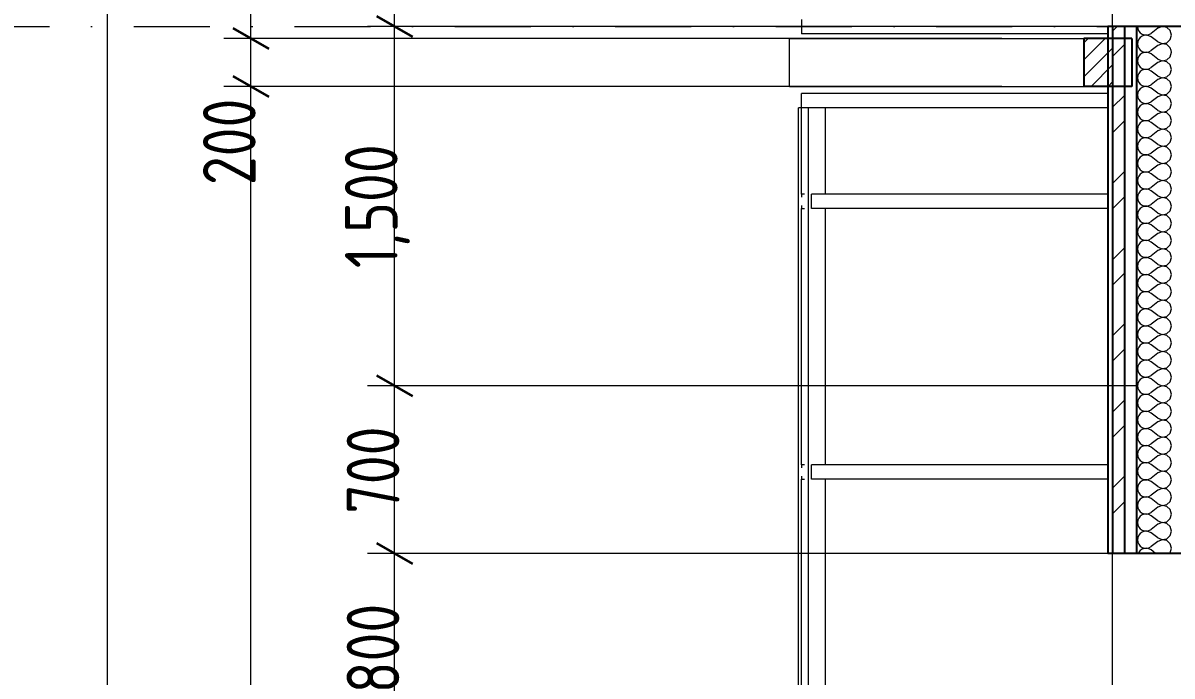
# Model space of a CAD drawing. Header units: millimetres. Extents: x 18162 to 7085488, y 72188 to 247925.
# Drawn here: x 3660427 to 3665227, y 131406 to 134133 of the extents above; entities that cross this region are included whole.
import ezdxf

# ---------------------------------------------------------------- set-up
doc = ezdxf.new("R2010")
doc.units = ezdxf.units.MM
doc.header["$MEASUREMENT"] = 0
doc.linetypes.add('Dot & Dashed', pattern=[670.277762, 317.5, -176.388889, 0, -176.388874])
for name, color, linetype in [('Archicad Windows', 7, 'Continuous'), ('Finish - Wall', 7, 'Continuous'), ('Structural - Bearing', 7, 'Continuous')]:
    doc.layers.add(name, color=color, linetype=linetype)
doc.styles.add('GENERATED_STYLE_3', font='', dxfattribs={"width": 0.8})
doc.styles.get('GENERATED_STYLE_3').set_extended_font_data('ISOCPEUR MON')
doc.dimstyles.new('GENERATED_STYLE__7', dxfattribs={"dimtxt": 220.000005, "dimasz": 114, "dimexe": 0.18, "dimexo": 342.629951, "dimgap": 0, "dimtad": 1, "dimdec": 0, "dimzin": 0, "dimdsep": 46, "dimtxsty": 'GENERATED_STYLE_3', "dimblk": 'ARROWHEAD_2', "dimblk1": 'ARROWHEAD_2', "dimblk2": 'ARROWHEAD_2', "dimcen": 0.09, "dimclrd": 13, "dimclre": 13, "dimclrt": 13, "dimadec": 0, "dimazin": 0, "dimtfac": 1, "dimtdec": 4, "dimtmove": 0, "dimatfit": 3, "dimfxl": 1, "dimtolj": 1, "dimtzin": 0, "dimarcsym": 0})
pattern_1 = [(45, (3761974.73, 95118), (-159.09903, 159.09903), []), (45, (3761921.7, 95171.04), (-159.09903, 159.09903), [])]
pattern_2 = [(0, (3761974.73, 95118.01), (0, 75), [0, -75])]

# ---------------------------------------------------------------- blocks, each defined once
blk = doc.blocks.new('*X915', base_point=(3761974.7, 95118))
at = {"layer": 'Structural - Bearing', "color": 7, "linetype": 'Continuous', "lineweight": 9}
for p, q in [((3665084, 133984.9), (3665082.6, 133975.1)), ((3665082.6, 133975.1), (3665084, 133965.4)), ((3665088, 133993.9), (3665084, 133984.9)), ((3665094.2, 134001.5), (3665088, 133993.9)), ((3665102.4, 134007.1), (3665094.2, 134001.5)), ((3665097.5, 134018), (3665102.4, 134014.6)), ((3665102.4, 134014.6), (3665111.7, 134011.5)), ((3665111.7, 134010.2), (3665102.4, 134007.1)), ((3665111.7, 134011.5), (3665121.5, 134011)), ((3665121.5, 134010.7), (3665111.7, 134010.2)), ((3665121.5, 134011), (3665131.1, 134013.2)), ((3665131.1, 134008.5), (3665121.5, 134010.7)), ((3665131.1, 134013.2), (3665139.8, 134018)), ((3665139.8, 134003.7), (3665131.1, 134008.5)), ((3665168.3, 133982.3), (3665139.8, 134003.7)), ((3665168.3, 133982.3), (3665186.6, 133975.3)), ((3665186.6, 133975), (3665168.3, 133968)), ((3665186.6, 133975.3), (3665205.7, 133978.9)), ((3665205.7, 133971.4), (3665186.6, 133975)), ((3665205.7, 133978.9), (3665220.1, 133992.1)), ((3665220.1, 133992.1), (3665225.5, 134010.9)), ((3665225.5, 134010.9), (3665223.5, 134018)), ((3665084, 133965.4), (3665088, 133956.4)), ((3665088, 133956.4), (3665094.2, 133948.8)), ((3665094.2, 133930.1), (3665088, 133922.5)), ((3665094.2, 133948.8), (3665102.4, 133943.2)), ((3665102.4, 133935.7), (3665094.2, 133930.1)), ((3665102.4, 133943.2), (3665111.7, 133940.1)), ((3665111.7, 133938.8), (3665102.4, 133935.7)), ((3665111.7, 133940.1), (3665121.5, 133939.6)), ((3665121.5, 133939.3), (3665111.7, 133938.8)), ((3665121.5, 133939.6), (3665131.1, 133941.8)), ((3665131.1, 133937.1), (3665121.5, 133939.3)), ((3665131.1, 133941.8), (3665139.8, 133946.6)), ((3665139.8, 133932.3), (3665131.1, 133937.1)), ((3665168.3, 133968), (3665139.8, 133946.6)), ((3665168.3, 133910.9), (3665139.8, 133932.3)), ((3665220.1, 133958.2), (3665205.7, 133971.4)), ((3665225.5, 133939.4), (3665220.1, 133958.2)), ((3665220.1, 133920.7), (3665225.5, 133939.4)), ((3665084, 133913.5), (3665082.6, 133903.7)), ((3665082.6, 133903.7), (3665084, 133894)), ((3665088, 133922.5), (3665084, 133913.5)), ((3665084, 133894), (3665088, 133884.9)), ((3665088, 133884.9), (3665094.2, 133877.4)), ((3665168.3, 133896.6), (3665139.8, 133875.1)), ((3665168.3, 133910.9), (3665186.6, 133903.9)), ((3665186.6, 133903.6), (3665168.3, 133896.6)), ((3665186.6, 133903.9), (3665205.7, 133907.5)), ((3665205.7, 133900), (3665186.6, 133903.6)), ((3665205.7, 133907.5), (3665220.1, 133920.7)), ((3665220.1, 133886.8), (3665205.7, 133900)), ((3665225.5, 133868), (3665220.1, 133886.8)), ((3665084, 133842.1), (3665082.6, 133832.3)), ((3665082.6, 133832.3), (3665084, 133822.5)), ((3665088, 133851.1), (3665084, 133842.1)), ((3665094.2, 133858.7), (3665088, 133851.1)), ((3665094.2, 133877.4), (3665102.4, 133871.8)), ((3665102.4, 133864.2), (3665094.2, 133858.7)), ((3665102.4, 133871.8), (3665111.7, 133868.6)), ((3665111.7, 133867.4), (3665102.4, 133864.2)), ((3665111.7, 133868.6), (3665121.5, 133868.2)), ((3665121.5, 133867.9), (3665111.7, 133867.4)), ((3665121.5, 133868.2), (3665131.1, 133870.4)), ((3665131.1, 133865.6), (3665121.5, 133867.9)), ((3665131.1, 133870.4), (3665139.8, 133875.1)), ((3665139.8, 133860.9), (3665131.1, 133865.6)), ((3665168.3, 133839.4), (3665139.8, 133860.9)), ((3665168.3, 133839.4), (3665186.6, 133832.4)), ((3665186.6, 133832.1), (3665168.3, 133825.1)), ((3665186.6, 133832.4), (3665205.7, 133836.1)), ((3665205.7, 133828.5), (3665186.6, 133832.1)), ((3665205.7, 133836.1), (3665220.1, 133849.2)), ((3665220.1, 133849.2), (3665225.5, 133868)), ((3665084, 133822.5), (3665088, 133813.5)), ((3665088, 133813.5), (3665094.2, 133805.9)), ((3665094.2, 133787.2), (3665088, 133779.6)), ((3665094.2, 133805.9), (3665102.4, 133800.3)), ((3665102.4, 133792.8), (3665094.2, 133787.2)), ((3665102.4, 133800.3), (3665111.7, 133797.2)), ((3665111.7, 133796), (3665102.4, 133792.8)), ((3665111.7, 133797.2), (3665121.5, 133796.7)), ((3665121.5, 133796.4), (3665111.7, 133796)), ((3665121.5, 133796.7), (3665131.1, 133799)), ((3665131.1, 133794.2), (3665121.5, 133796.4)), ((3665131.1, 133799), (3665139.8, 133803.7)), ((3665139.8, 133789.4), (3665131.1, 133794.2)), ((3665168.3, 133825.1), (3665139.8, 133803.7)), ((3665168.3, 133768), (3665139.8, 133789.4)), ((3665220.1, 133815.4), (3665205.7, 133828.5)), ((3665225.5, 133796.6), (3665220.1, 133815.4)), ((3665220.1, 133777.8), (3665225.5, 133796.6)), ((3665084, 133770.6), (3665082.6, 133760.9)), ((3665082.6, 133760.9), (3665084, 133751.1)), ((3665088, 133779.6), (3665084, 133770.6)), ((3665084, 133751.1), (3665088, 133742.1)), ((3665088, 133742.1), (3665094.2, 133734.5)), ((3665094.2, 133734.5), (3665102.4, 133728.9)), ((3665168.3, 133753.7), (3665139.8, 133732.3)), ((3665168.3, 133768), (3665186.6, 133761)), ((3665186.6, 133760.7), (3665168.3, 133753.7)), ((3665186.6, 133761), (3665205.7, 133764.6)), ((3665205.7, 133757.1), (3665186.6, 133760.7)), ((3665205.7, 133764.6), (3665220.1, 133777.8)), ((3665220.1, 133743.9), (3665205.7, 133757.1)), ((3665225.5, 133725.1), (3665220.1, 133743.9)), ((3665084, 133699.2), (3665082.6, 133689.4)), ((3665082.6, 133689.4), (3665084, 133679.7)), ((3665088, 133708.2), (3665084, 133699.2)), ((3665094.2, 133715.8), (3665088, 133708.2)), ((3665102.4, 133721.4), (3665094.2, 133715.8)), ((3665102.4, 133728.9), (3665111.7, 133725.8)), ((3665111.7, 133724.5), (3665102.4, 133721.4)), ((3665111.7, 133725.8), (3665121.5, 133725.3)), ((3665121.5, 133725), (3665111.7, 133724.5)), ((3665121.5, 133725.3), (3665131.1, 133727.5)), ((3665131.1, 133722.8), (3665121.5, 133725)), ((3665131.1, 133727.5), (3665139.8, 133732.3)), ((3665139.8, 133718), (3665131.1, 133722.8)), ((3665168.3, 133696.6), (3665139.8, 133718)), ((3665168.3, 133696.6), (3665186.6, 133689.6)), ((3665186.6, 133689.3), (3665168.3, 133682.3)), ((3665186.6, 133689.6), (3665205.7, 133693.2)), ((3665205.7, 133685.7), (3665186.6, 133689.3)), ((3665205.7, 133693.2), (3665220.1, 133706.4)), ((3665220.1, 133706.4), (3665225.5, 133725.1)), ((3665084, 133679.7), (3665088, 133670.7)), ((3665088, 133670.7), (3665094.2, 133663.1)), ((3665094.2, 133644.4), (3665088, 133636.8)), ((3665094.2, 133663.1), (3665102.4, 133657.5)), ((3665102.4, 133650), (3665094.2, 133644.4)), ((3665102.4, 133657.5), (3665111.7, 133654.3)), ((3665111.7, 133653.1), (3665102.4, 133650)), ((3665111.7, 133654.3), (3665121.5, 133653.9)), ((3665121.5, 133653.6), (3665111.7, 133653.1)), ((3665121.5, 133653.9), (3665131.1, 133656.1)), ((3665131.1, 133651.3), (3665121.5, 133653.6)), ((3665131.1, 133656.1), (3665139.8, 133660.9)), ((3665139.8, 133646.6), (3665131.1, 133651.3)), ((3665168.3, 133682.3), (3665139.8, 133660.9)), ((3665168.3, 133625.1), (3665139.8, 133646.6)), ((3665220.1, 133672.5), (3665205.7, 133685.7)), ((3665225.5, 133653.7), (3665220.1, 133672.5)), ((3665220.1, 133634.9), (3665225.5, 133653.7)), ((3665084, 133627.8), (3665082.6, 133618)), ((3665082.6, 133618), (3665084, 133608.2)), ((3665088, 133636.8), (3665084, 133627.8)), ((3665084, 133608.2), (3665088, 133599.2)), ((3665088, 133599.2), (3665094.2, 133591.6)), ((3665094.2, 133591.6), (3665102.4, 133586.1)), ((3665168.3, 133610.9), (3665139.8, 133589.4)), ((3665168.3, 133625.1), (3665186.6, 133618.2)), ((3665186.6, 133617.9), (3665168.3, 133610.9)), ((3665186.6, 133618.2), (3665205.7, 133621.8)), ((3665205.7, 133614.2), (3665186.6, 133617.9)), ((3665205.7, 133621.8), (3665220.1, 133634.9)), ((3665220.1, 133601.1), (3665205.7, 133614.2)), ((3665225.5, 133582.3), (3665220.1, 133601.1)), ((3665084, 133556.3), (3665082.6, 133546.6)), ((3665082.6, 133546.6), (3665084, 133536.8)), ((3665088, 133565.4), (3665084, 133556.3)), ((3665094.2, 133572.9), (3665088, 133565.4)), ((3665102.4, 133578.5), (3665094.2, 133572.9)), ((3665102.4, 133586.1), (3665111.7, 133582.9)), ((3665111.7, 133581.7), (3665102.4, 133578.5)), ((3665111.7, 133582.9), (3665121.5, 133582.4)), ((3665121.5, 133582.1), (3665111.7, 133581.7)), ((3665121.5, 133582.4), (3665131.1, 133584.7)), ((3665131.1, 133579.9), (3665121.5, 133582.1)), ((3665131.1, 133584.7), (3665139.8, 133589.4)), ((3665139.8, 133575.1), (3665131.1, 133579.9)), ((3665168.3, 133553.7), (3665139.8, 133575.1)), ((3665168.3, 133553.7), (3665186.6, 133546.7)), ((3665186.6, 133546.4), (3665168.3, 133539.4)), ((3665186.6, 133546.7), (3665205.7, 133550.3)), ((3665205.7, 133542.8), (3665186.6, 133546.4)), ((3665205.7, 133550.3), (3665220.1, 133563.5)), ((3665220.1, 133529.6), (3665205.7, 133542.8)), ((3665220.1, 133563.5), (3665225.5, 133582.3)), ((3665084, 133536.8), (3665088, 133527.8)), ((3665088, 133527.8), (3665094.2, 133520.2)), ((3665094.2, 133501.5), (3665088, 133493.9)), ((3665094.2, 133520.2), (3665102.4, 133514.6)), ((3665102.4, 133507.1), (3665094.2, 133501.5)), ((3665102.4, 133514.6), (3665111.7, 133511.5)), ((3665111.7, 133510.2), (3665102.4, 133507.1)), ((3665111.7, 133511.5), (3665121.5, 133511)), ((3665121.5, 133510.7), (3665111.7, 133510.2)), ((3665121.5, 133511), (3665131.1, 133513.2)), ((3665131.1, 133508.5), (3665121.5, 133510.7)), ((3665131.1, 133513.2), (3665139.8, 133518)), ((3665139.8, 133503.7), (3665131.1, 133508.5)), ((3665168.3, 133539.4), (3665139.8, 133518)), ((3665168.3, 133482.3), (3665139.8, 133503.7)), ((3665225.5, 133510.9), (3665220.1, 133529.6)), ((3665220.1, 133492.1), (3665225.5, 133510.9)), ((3665084, 133484.9), (3665082.6, 133475.1)), ((3665082.6, 133475.1), (3665084, 133465.4)), ((3665088, 133493.9), (3665084, 133484.9)), ((3665084, 133465.4), (3665088, 133456.4)), ((3665088, 133456.4), (3665094.2, 133448.8)), ((3665094.2, 133448.8), (3665102.4, 133443.2)), ((3665131.1, 133441.8), (3665139.8, 133446.6)), ((3665168.3, 133468), (3665139.8, 133446.6)), ((3665168.3, 133482.3), (3665186.6, 133475.3)), ((3665186.6, 133475), (3665168.3, 133468)), ((3665186.6, 133475.3), (3665205.7, 133478.9)), ((3665205.7, 133471.4), (3665186.6, 133475)), ((3665205.7, 133478.9), (3665220.1, 133492.1)), ((3665220.1, 133458.2), (3665205.7, 133471.4)), ((3665225.5, 133439.4), (3665220.1, 133458.2)), ((3665084, 133413.5), (3665082.6, 133403.7)), ((3665082.6, 133403.7), (3665084, 133394)), ((3665088, 133422.5), (3665084, 133413.5)), ((3665094.2, 133430.1), (3665088, 133422.5)), ((3665102.4, 133435.7), (3665094.2, 133430.1)), ((3665102.4, 133443.2), (3665111.7, 133440.1)), ((3665111.7, 133438.8), (3665102.4, 133435.7)), ((3665111.7, 133440.1), (3665121.5, 133439.6)), ((3665121.5, 133439.3), (3665111.7, 133438.8)), ((3665121.5, 133439.6), (3665131.1, 133441.8)), ((3665131.1, 133437.1), (3665121.5, 133439.3)), ((3665139.8, 133432.3), (3665131.1, 133437.1)), ((3665168.3, 133410.9), (3665139.8, 133432.3)), ((3665168.3, 133410.9), (3665186.6, 133403.9)), ((3665186.6, 133403.6), (3665168.3, 133396.6)), ((3665186.6, 133403.9), (3665205.7, 133407.5)), ((3665205.7, 133400), (3665186.6, 133403.6)), ((3665205.7, 133407.5), (3665220.1, 133420.7)), ((3665220.1, 133386.8), (3665205.7, 133400)), ((3665220.1, 133420.7), (3665225.5, 133439.4)), ((3665084, 133394), (3665088, 133384.9)), ((3665088, 133351.1), (3665084, 133342.1)), ((3665088, 133384.9), (3665094.2, 133377.4)), ((3665094.2, 133358.7), (3665088, 133351.1)), ((3665094.2, 133377.4), (3665102.4, 133371.8)), ((3665102.4, 133364.2), (3665094.2, 133358.7)), ((3665102.4, 133371.8), (3665111.7, 133368.6)), ((3665111.7, 133367.4), (3665102.4, 133364.2)), ((3665111.7, 133368.6), (3665121.5, 133368.2)), ((3665121.5, 133367.9), (3665111.7, 133367.4)), ((3665121.5, 133368.2), (3665131.1, 133370.4)), ((3665131.1, 133365.6), (3665121.5, 133367.9)), ((3665131.1, 133370.4), (3665139.8, 133375.1)), ((3665139.8, 133360.9), (3665131.1, 133365.6)), ((3665168.3, 133396.6), (3665139.8, 133375.1)), ((3665168.3, 133339.4), (3665139.8, 133360.9)), ((3665225.5, 133368), (3665220.1, 133386.8)), ((3665220.1, 133349.2), (3665225.5, 133368)), ((3665084, 133342.1), (3665082.6, 133332.3)), ((3665082.6, 133332.3), (3665084, 133322.5)), ((3665084, 133322.5), (3665088, 133313.5)), ((3665088, 133313.5), (3665094.2, 133305.9)), ((3665094.2, 133305.9), (3665102.4, 133300.3)), ((3665131.1, 133299), (3665139.8, 133303.7)), ((3665168.3, 133325.1), (3665139.8, 133303.7)), ((3665168.3, 133339.4), (3665186.6, 133332.4)), ((3665186.6, 133332.1), (3665168.3, 133325.1)), ((3665186.6, 133332.4), (3665205.7, 133336.1)), ((3665205.7, 133328.5), (3665186.6, 133332.1)), ((3665205.7, 133336.1), (3665220.1, 133349.2)), ((3665220.1, 133315.4), (3665205.7, 133328.5)), ((3665225.5, 133296.6), (3665220.1, 133315.4)), ((3665084, 133270.6), (3665082.6, 133260.9)), ((3665082.6, 133260.9), (3665084, 133251.1)), ((3665088, 133279.6), (3665084, 133270.6)), ((3665094.2, 133287.2), (3665088, 133279.6)), ((3665102.4, 133292.8), (3665094.2, 133287.2)), ((3665102.4, 133300.3), (3665111.7, 133297.2)), ((3665111.7, 133296), (3665102.4, 133292.8)), ((3665111.7, 133297.2), (3665121.5, 133296.7)), ((3665121.5, 133296.4), (3665111.7, 133296)), ((3665121.5, 133296.7), (3665131.1, 133299)), ((3665131.1, 133294.2), (3665121.5, 133296.4)), ((3665139.8, 133289.4), (3665131.1, 133294.2)), ((3665168.3, 133268), (3665139.8, 133289.4)), ((3665168.3, 133268), (3665186.6, 133261)), ((3665186.6, 133260.7), (3665168.3, 133253.7)), ((3665186.6, 133261), (3665205.7, 133264.6)), ((3665205.7, 133257.1), (3665186.6, 133260.7)), ((3665205.7, 133264.6), (3665220.1, 133277.8)), ((3665220.1, 133243.9), (3665205.7, 133257.1)), ((3665220.1, 133277.8), (3665225.5, 133296.6)), ((3665084, 133251.1), (3665088, 133242.1)), ((3665088, 133208.2), (3665084, 133199.2)), ((3665088, 133242.1), (3665094.2, 133234.5)), ((3665094.2, 133215.8), (3665088, 133208.2)), ((3665094.2, 133234.5), (3665102.4, 133228.9)), ((3665102.4, 133221.4), (3665094.2, 133215.8)), ((3665102.4, 133228.9), (3665111.7, 133225.8)), ((3665111.7, 133224.5), (3665102.4, 133221.4)), ((3665111.7, 133225.8), (3665121.5, 133225.3)), ((3665121.5, 133225), (3665111.7, 133224.5)), ((3665121.5, 133225.3), (3665131.1, 133227.5)), ((3665131.1, 133222.8), (3665121.5, 133225)), ((3665131.1, 133227.5), (3665139.8, 133232.3)), ((3665139.8, 133218), (3665131.1, 133222.8)), ((3665168.3, 133253.7), (3665139.8, 133232.3)), ((3665168.3, 133196.6), (3665139.8, 133218)), ((3665205.7, 133193.2), (3665220.1, 133206.4)), ((3665225.5, 133225.1), (3665220.1, 133243.9)), ((3665220.1, 133206.4), (3665225.5, 133225.1)), ((3665084, 133199.2), (3665082.6, 133189.4)), ((3665082.6, 133189.4), (3665084, 133179.7)), ((3665084, 133179.7), (3665088, 133170.7)), ((3665088, 133170.7), (3665094.2, 133163.1)), ((3665094.2, 133163.1), (3665102.4, 133157.5)), ((3665131.1, 133156.1), (3665139.8, 133160.9)), ((3665168.3, 133182.3), (3665139.8, 133160.9)), ((3665168.3, 133196.6), (3665186.6, 133189.6)), ((3665186.6, 133189.3), (3665168.3, 133182.3)), ((3665186.6, 133189.6), (3665205.7, 133193.2)), ((3665205.7, 133185.7), (3665186.6, 133189.3)), ((3665220.1, 133172.5), (3665205.7, 133185.7)), ((3665225.5, 133153.7), (3665220.1, 133172.5)), ((3665084, 133127.8), (3665082.6, 133118)), ((3665082.6, 133118), (3665084, 133108.2)), ((3665088, 133136.8), (3665084, 133127.8)), ((3665094.2, 133144.4), (3665088, 133136.8)), ((3665102.4, 133150), (3665094.2, 133144.4)), ((3665102.4, 133157.5), (3665111.7, 133154.3)), ((3665111.7, 133153.1), (3665102.4, 133150)), ((3665111.7, 133154.3), (3665121.5, 133153.9)), ((3665121.5, 133153.6), (3665111.7, 133153.1)), ((3665121.5, 133153.9), (3665131.1, 133156.1)), ((3665131.1, 133151.3), (3665121.5, 133153.6)), ((3665139.8, 133146.6), (3665131.1, 133151.3)), ((3665168.3, 133125.1), (3665139.8, 133146.6)), ((3665168.3, 133110.9), (3665139.8, 133089.4)), ((3665168.3, 133125.1), (3665186.6, 133118.2)), ((3665186.6, 133117.9), (3665168.3, 133110.9)), ((3665186.6, 133118.2), (3665205.7, 133121.8)), ((3665205.7, 133114.2), (3665186.6, 133117.9)), ((3665205.7, 133121.8), (3665220.1, 133134.9)), ((3665220.1, 133101.1), (3665205.7, 133114.2)), ((3665220.1, 133134.9), (3665225.5, 133153.7)), ((3665084, 133108.2), (3665088, 133099.2)), ((3665088, 133065.4), (3665084, 133056.3)), ((3665088, 133099.2), (3665094.2, 133091.6)), ((3665094.2, 133072.9), (3665088, 133065.4)), ((3665094.2, 133091.6), (3665102.4, 133086.1)), ((3665102.4, 133078.5), (3665094.2, 133072.9)), ((3665102.4, 133086.1), (3665111.7, 133082.9)), ((3665111.7, 133081.7), (3665102.4, 133078.5)), ((3665111.7, 133082.9), (3665121.5, 133082.4)), ((3665121.5, 133082.1), (3665111.7, 133081.7)), ((3665121.5, 133082.4), (3665131.1, 133084.7)), ((3665131.1, 133079.9), (3665121.5, 133082.1)), ((3665131.1, 133084.7), (3665139.8, 133089.4)), ((3665139.8, 133075.1), (3665131.1, 133079.9)), ((3665168.3, 133053.7), (3665139.8, 133075.1)), ((3665205.7, 133050.3), (3665220.1, 133063.5)), ((3665225.5, 133082.3), (3665220.1, 133101.1)), ((3665220.1, 133063.5), (3665225.5, 133082.3)), ((3665084, 133056.3), (3665082.6, 133046.6)), ((3665082.6, 133046.6), (3665084, 133036.8)), ((3665084, 133036.8), (3665088, 133027.8)), ((3665088, 133027.8), (3665094.2, 133020.2)), ((3665094.2, 133020.2), (3665102.4, 133014.6)), ((3665102.4, 133014.6), (3665111.7, 133011.5)), ((3665131.1, 133013.2), (3665139.8, 133018)), ((3665168.3, 133039.4), (3665139.8, 133018)), ((3665168.3, 133053.7), (3665186.6, 133046.7)), ((3665186.6, 133046.4), (3665168.3, 133039.4)), ((3665186.6, 133046.7), (3665205.7, 133050.3)), ((3665205.7, 133042.8), (3665186.6, 133046.4)), ((3665220.1, 133029.6), (3665205.7, 133042.8)), ((3665225.5, 133010.9), (3665220.1, 133029.6)), ((3665084, 132984.9), (3665082.6, 132975.1)), ((3665082.6, 132975.1), (3665084, 132965.4)), ((3665088, 132993.9), (3665084, 132984.9)), ((3665094.2, 133001.5), (3665088, 132993.9)), ((3665102.4, 133007.1), (3665094.2, 133001.5)), ((3665111.7, 133010.2), (3665102.4, 133007.1)), ((3665111.7, 133011.5), (3665121.5, 133011)), ((3665121.5, 133010.7), (3665111.7, 133010.2)), ((3665121.5, 133011), (3665131.1, 133013.2)), ((3665131.1, 133008.5), (3665121.5, 133010.7)), ((3665139.8, 133003.7), (3665131.1, 133008.5)), ((3665168.3, 132982.3), (3665139.8, 133003.7)), ((3665168.3, 132968), (3665139.8, 132946.6)), ((3665168.3, 132982.3), (3665186.6, 132975.3)), ((3665186.6, 132975), (3665168.3, 132968)), ((3665186.6, 132975.3), (3665205.7, 132978.9)), ((3665205.7, 132971.4), (3665186.6, 132975)), ((3665205.7, 132978.9), (3665220.1, 132992.1)), ((3665220.1, 132958.2), (3665205.7, 132971.4)), ((3665220.1, 132992.1), (3665225.5, 133010.9)), ((3665084, 132965.4), (3665088, 132956.4)), ((3665088, 132922.5), (3665084, 132913.5)), ((3665088, 132956.4), (3665094.2, 132948.8)), ((3665094.2, 132930.1), (3665088, 132922.5)), ((3665094.2, 132948.8), (3665102.4, 132943.2)), ((3665102.4, 132935.7), (3665094.2, 132930.1)), ((3665102.4, 132943.2), (3665111.7, 132940.1)), ((3665111.7, 132938.8), (3665102.4, 132935.7)), ((3665111.7, 132940.1), (3665121.5, 132939.6)), ((3665121.5, 132939.3), (3665111.7, 132938.8)), ((3665121.5, 132939.6), (3665131.1, 132941.8)), ((3665131.1, 132937.1), (3665121.5, 132939.3)), ((3665131.1, 132941.8), (3665139.8, 132946.6)), ((3665139.8, 132932.3), (3665131.1, 132937.1)), ((3665168.3, 132910.9), (3665139.8, 132932.3)), ((3665205.7, 132907.5), (3665220.1, 132920.7)), ((3665225.5, 132939.4), (3665220.1, 132958.2)), ((3665220.1, 132920.7), (3665225.5, 132939.4)), ((3665084, 132913.5), (3665082.6, 132903.7)), ((3665082.6, 132903.7), (3665084, 132894)), ((3665084, 132894), (3665088, 132884.9)), ((3665088, 132884.9), (3665094.2, 132877.4)), ((3665094.2, 132877.4), (3665102.4, 132871.8)), ((3665102.4, 132871.8), (3665111.7, 132868.6)), ((3665121.5, 132868.2), (3665131.1, 132870.4)), ((3665131.1, 132870.4), (3665139.8, 132875.1)), ((3665168.3, 132896.6), (3665139.8, 132875.1)), ((3665168.3, 132910.9), (3665186.6, 132903.9)), ((3665186.6, 132903.6), (3665168.3, 132896.6)), ((3665186.6, 132903.9), (3665205.7, 132907.5)), ((3665205.7, 132900), (3665186.6, 132903.6)), ((3665220.1, 132886.8), (3665205.7, 132900)), ((3665225.5, 132868), (3665220.1, 132886.8)), ((3665084, 132842.1), (3665082.6, 132832.3)), ((3665082.6, 132832.3), (3665084, 132822.5)), ((3665088, 132851.1), (3665084, 132842.1)), ((3665084, 132822.5), (3665088, 132813.5)), ((3665094.2, 132858.7), (3665088, 132851.1)), ((3665102.4, 132864.2), (3665094.2, 132858.7)), ((3665111.7, 132867.4), (3665102.4, 132864.2)), ((3665111.7, 132868.6), (3665121.5, 132868.2)), ((3665121.5, 132867.9), (3665111.7, 132867.4)), ((3665131.1, 132865.6), (3665121.5, 132867.9)), ((3665139.8, 132860.9), (3665131.1, 132865.6)), ((3665168.3, 132839.4), (3665139.8, 132860.9)), ((3665168.3, 132825.1), (3665139.8, 132803.7)), ((3665168.3, 132839.4), (3665186.6, 132832.4)), ((3665186.6, 132832.1), (3665168.3, 132825.1)), ((3665186.6, 132832.4), (3665205.7, 132836.1)), ((3665205.7, 132828.5), (3665186.6, 132832.1)), ((3665205.7, 132836.1), (3665220.1, 132849.2)), ((3665220.1, 132815.4), (3665205.7, 132828.5)), ((3665220.1, 132849.2), (3665225.5, 132868)), ((3665088, 132779.6), (3665084, 132770.6)), ((3665088, 132813.5), (3665094.2, 132805.9)), ((3665094.2, 132787.2), (3665088, 132779.6)), ((3665094.2, 132805.9), (3665102.4, 132800.3)), ((3665102.4, 132792.8), (3665094.2, 132787.2)), ((3665102.4, 132800.3), (3665111.7, 132797.2)), ((3665111.7, 132796), (3665102.4, 132792.8)), ((3665111.7, 132797.2), (3665121.5, 132796.7)), ((3665121.5, 132796.4), (3665111.7, 132796)), ((3665121.5, 132796.7), (3665131.1, 132799)), ((3665131.1, 132794.2), (3665121.5, 132796.4)), ((3665131.1, 132799), (3665139.8, 132803.7)), ((3665139.8, 132789.4), (3665131.1, 132794.2)), ((3665168.3, 132768), (3665139.8, 132789.4)), ((3665205.7, 132764.6), (3665220.1, 132777.8)), ((3665225.5, 132796.6), (3665220.1, 132815.4)), ((3665220.1, 132777.8), (3665225.5, 132796.6)), ((3665084, 132770.6), (3665082.6, 132760.9)), ((3665082.6, 132760.9), (3665084, 132751.1)), ((3665084, 132751.1), (3665088, 132742.1)), ((3665088, 132742.1), (3665094.2, 132734.5)), ((3665094.2, 132734.5), (3665102.4, 132728.9)), ((3665102.4, 132728.9), (3665111.7, 132725.8)), ((3665121.5, 132725.3), (3665131.1, 132727.5)), ((3665131.1, 132727.5), (3665139.8, 132732.3)), ((3665168.3, 132753.7), (3665139.8, 132732.3)), ((3665168.3, 132768), (3665186.6, 132761)), ((3665186.6, 132760.7), (3665168.3, 132753.7)), ((3665186.6, 132761), (3665205.7, 132764.6)), ((3665205.7, 132757.1), (3665186.6, 132760.7)), ((3665220.1, 132743.9), (3665205.7, 132757.1)), ((3665225.5, 132725.1), (3665220.1, 132743.9)), ((3665084, 132699.2), (3665082.6, 132689.4)), ((3665082.6, 132689.4), (3665084, 132679.7)), ((3665088, 132708.2), (3665084, 132699.2)), ((3665084, 132679.7), (3665088, 132670.7)), ((3665094.2, 132715.8), (3665088, 132708.2)), ((3665102.4, 132721.4), (3665094.2, 132715.8)), ((3665111.7, 132724.5), (3665102.4, 132721.4)), ((3665111.7, 132725.8), (3665121.5, 132725.3)), ((3665121.5, 132725), (3665111.7, 132724.5)), ((3665131.1, 132722.8), (3665121.5, 132725)), ((3665139.8, 132718), (3665131.1, 132722.8)), ((3665168.3, 132696.6), (3665139.8, 132718)), ((3665168.3, 132682.3), (3665139.8, 132660.9)), ((3665168.3, 132696.6), (3665186.6, 132689.6)), ((3665186.6, 132689.3), (3665168.3, 132682.3)), ((3665186.6, 132689.6), (3665205.7, 132693.2)), ((3665205.7, 132685.7), (3665186.6, 132689.3)), ((3665205.7, 132693.2), (3665220.1, 132706.4)), ((3665220.1, 132672.5), (3665205.7, 132685.7)), ((3665220.1, 132706.4), (3665225.5, 132725.1)), ((3665088, 132636.8), (3665084, 132627.8)), ((3665088, 132670.7), (3665094.2, 132663.1)), ((3665094.2, 132644.4), (3665088, 132636.8)), ((3665094.2, 132663.1), (3665102.4, 132657.5)), ((3665102.4, 132650), (3665094.2, 132644.4)), ((3665102.4, 132657.5), (3665111.7, 132654.3)), ((3665111.7, 132653.1), (3665102.4, 132650)), ((3665111.7, 132654.3), (3665121.5, 132653.9)), ((3665121.5, 132653.6), (3665111.7, 132653.1)), ((3665121.5, 132653.9), (3665131.1, 132656.1)), ((3665131.1, 132651.3), (3665121.5, 132653.6)), ((3665131.1, 132656.1), (3665139.8, 132660.9)), ((3665139.8, 132646.6), (3665131.1, 132651.3)), ((3665168.3, 132625.1), (3665139.8, 132646.6)), ((3665205.7, 132621.8), (3665220.1, 132634.9)), ((3665225.5, 132653.7), (3665220.1, 132672.5)), ((3665220.1, 132634.9), (3665225.5, 132653.7)), ((3665084, 132627.8), (3665082.6, 132618)), ((3665082.6, 132618), (3665084, 132608.2)), ((3665084, 132608.2), (3665088, 132599.2)), ((3665088, 132599.2), (3665094.2, 132591.6)), ((3665094.2, 132591.6), (3665102.4, 132586.1)), ((3665102.4, 132586.1), (3665111.7, 132582.9)), ((3665111.7, 132582.9), (3665121.5, 132582.4)), ((3665121.5, 132582.1), (3665111.7, 132581.7)), ((3665121.5, 132582.4), (3665131.1, 132584.7)), ((3665131.1, 132579.9), (3665121.5, 132582.1)), ((3665131.1, 132584.7), (3665139.8, 132589.4)), ((3665168.3, 132610.9), (3665139.8, 132589.4)), ((3665168.3, 132625.1), (3665186.6, 132618.2)), ((3665186.6, 132617.9), (3665168.3, 132610.9)), ((3665186.6, 132618.2), (3665205.7, 132621.8)), ((3665205.7, 132614.2), (3665186.6, 132617.9)), ((3665220.1, 132601.1), (3665205.7, 132614.2)), ((3665225.5, 132582.3), (3665220.1, 132601.1)), ((3665220.1, 132563.5), (3665225.5, 132582.3)), ((3665084, 132556.3), (3665082.6, 132546.6)), ((3665082.6, 132546.6), (3665084, 132536.8)), ((3665088, 132565.4), (3665084, 132556.3)), ((3665084, 132536.8), (3665088, 132527.8)), ((3665094.2, 132572.9), (3665088, 132565.4)), ((3665102.4, 132578.5), (3665094.2, 132572.9)), ((3665111.7, 132581.7), (3665102.4, 132578.5)), ((3665139.8, 132575.1), (3665131.1, 132579.9)), ((3665168.3, 132553.7), (3665139.8, 132575.1)), ((3665168.3, 132539.4), (3665139.8, 132518)), ((3665168.3, 132553.7), (3665186.6, 132546.7)), ((3665186.6, 132546.4), (3665168.3, 132539.4)), ((3665186.6, 132546.7), (3665205.7, 132550.3)), ((3665205.7, 132542.8), (3665186.6, 132546.4)), ((3665205.7, 132550.3), (3665220.1, 132563.5)), ((3665220.1, 132529.6), (3665205.7, 132542.8)), ((3665088, 132493.9), (3665084, 132484.9)), ((3665088, 132527.8), (3665094.2, 132520.2)), ((3665094.2, 132501.5), (3665088, 132493.9)), ((3665094.2, 132520.2), (3665102.4, 132514.6)), ((3665102.4, 132507.1), (3665094.2, 132501.5)), ((3665102.4, 132514.6), (3665111.7, 132511.5)), ((3665111.7, 132510.2), (3665102.4, 132507.1)), ((3665111.7, 132511.5), (3665121.5, 132511)), ((3665121.5, 132510.7), (3665111.7, 132510.2)), ((3665121.5, 132511), (3665131.1, 132513.2)), ((3665131.1, 132508.5), (3665121.5, 132510.7)), ((3665131.1, 132513.2), (3665139.8, 132518)), ((3665139.8, 132503.7), (3665131.1, 132508.5)), ((3665168.3, 132482.3), (3665139.8, 132503.7)), ((3665205.7, 132478.9), (3665220.1, 132492.1)), ((3665225.5, 132510.9), (3665220.1, 132529.6)), ((3665220.1, 132492.1), (3665225.5, 132510.9)), ((3665084, 132484.9), (3665082.6, 132475.1)), ((3665082.6, 132475.1), (3665084, 132465.4)), ((3665084, 132465.4), (3665088, 132456.4)), ((3665088, 132456.4), (3665094.2, 132448.8)), ((3665094.2, 132448.8), (3665102.4, 132443.2)), ((3665102.4, 132443.2), (3665111.7, 132440.1)), ((3665111.7, 132438.8), (3665102.4, 132435.7)), ((3665111.7, 132440.1), (3665121.5, 132439.6)), ((3665121.5, 132439.3), (3665111.7, 132438.8)), ((3665121.5, 132439.6), (3665131.1, 132441.8)), ((3665131.1, 132437.1), (3665121.5, 132439.3)), ((3665131.1, 132441.8), (3665139.8, 132446.6)), ((3665168.3, 132468), (3665139.8, 132446.6)), ((3665168.3, 132482.3), (3665186.6, 132475.3)), ((3665186.6, 132475), (3665168.3, 132468)), ((3665186.6, 132475.3), (3665205.7, 132478.9)), ((3665205.7, 132471.4), (3665186.6, 132475)), ((3665220.1, 132458.2), (3665205.7, 132471.4)), ((3665225.5, 132439.4), (3665220.1, 132458.2)), ((3665220.1, 132420.7), (3665225.5, 132439.4)), ((3665084, 132413.5), (3665082.6, 132403.7)), ((3665082.6, 132403.7), (3665084, 132394)), ((3665088, 132422.5), (3665084, 132413.5)), ((3665084, 132394), (3665088, 132384.9)), ((3665094.2, 132430.1), (3665088, 132422.5)), ((3665102.4, 132435.7), (3665094.2, 132430.1)), ((3665139.8, 132432.3), (3665131.1, 132437.1)), ((3665168.3, 132410.9), (3665139.8, 132432.3)), ((3665168.3, 132396.6), (3665139.8, 132375.1)), ((3665168.3, 132410.9), (3665186.6, 132403.9)), ((3665186.6, 132403.6), (3665168.3, 132396.6)), ((3665186.6, 132403.9), (3665205.7, 132407.5)), ((3665205.7, 132400), (3665186.6, 132403.6)), ((3665205.7, 132407.5), (3665220.1, 132420.7)), ((3665220.1, 132386.8), (3665205.7, 132400)), ((3665088, 132351.1), (3665084, 132342.1)), ((3665088, 132384.9), (3665094.2, 132377.4)), ((3665094.2, 132358.7), (3665088, 132351.1)), ((3665094.2, 132377.4), (3665102.4, 132371.8)), ((3665102.4, 132364.2), (3665094.2, 132358.7)), ((3665102.4, 132371.8), (3665111.7, 132368.6)), ((3665111.7, 132367.4), (3665102.4, 132364.2)), ((3665111.7, 132368.6), (3665121.5, 132368.2)), ((3665121.5, 132367.9), (3665111.7, 132367.4)), ((3665121.5, 132368.2), (3665131.1, 132370.4)), ((3665131.1, 132365.6), (3665121.5, 132367.9)), ((3665131.1, 132370.4), (3665139.8, 132375.1)), ((3665139.8, 132360.9), (3665131.1, 132365.6)), ((3665168.3, 132339.4), (3665139.8, 132360.9)), ((3665205.7, 132336.1), (3665220.1, 132349.2)), ((3665225.5, 132368), (3665220.1, 132386.8)), ((3665220.1, 132349.2), (3665225.5, 132368)), ((3665084, 132342.1), (3665082.6, 132332.3)), ((3665082.6, 132332.3), (3665084, 132322.5)), ((3665084, 132322.5), (3665088, 132313.5)), ((3665088, 132313.5), (3665094.2, 132305.9)), ((3665094.2, 132305.9), (3665102.4, 132300.3)), ((3665102.4, 132300.3), (3665111.7, 132297.2)), ((3665111.7, 132296), (3665102.4, 132292.8)), ((3665111.7, 132297.2), (3665121.5, 132296.7)), ((3665121.5, 132296.4), (3665111.7, 132296)), ((3665121.5, 132296.7), (3665131.1, 132299)), ((3665131.1, 132294.2), (3665121.5, 132296.4)), ((3665131.1, 132299), (3665139.8, 132303.7)), ((3665139.8, 132289.4), (3665131.1, 132294.2)), ((3665168.3, 132325.1), (3665139.8, 132303.7)), ((3665168.3, 132339.4), (3665186.6, 132332.4)), ((3665186.6, 132332.1), (3665168.3, 132325.1)), ((3665186.6, 132332.4), (3665205.7, 132336.1)), ((3665205.7, 132328.5), (3665186.6, 132332.1)), ((3665220.1, 132315.4), (3665205.7, 132328.5)), ((3665225.5, 132296.6), (3665220.1, 132315.4)), ((3665220.1, 132277.8), (3665225.5, 132296.6)), ((3665084, 132270.6), (3665082.6, 132260.9)), ((3665082.6, 132260.9), (3665084, 132251.1)), ((3665088, 132279.6), (3665084, 132270.6)), ((3665084, 132251.1), (3665088, 132242.1)), ((3665094.2, 132287.2), (3665088, 132279.6)), ((3665102.4, 132292.8), (3665094.2, 132287.2)), ((3665168.3, 132268), (3665139.8, 132289.4)), ((3665168.3, 132253.7), (3665139.8, 132232.3)), ((3665168.3, 132268), (3665186.6, 132261)), ((3665186.6, 132260.7), (3665168.3, 132253.7)), ((3665186.6, 132261), (3665205.7, 132264.6)), ((3665205.7, 132257.1), (3665186.6, 132260.7)), ((3665205.7, 132264.6), (3665220.1, 132277.8)), ((3665220.1, 132243.9), (3665205.7, 132257.1)), ((3665084, 132199.2), (3665082.6, 132189.4)), ((3665088, 132208.2), (3665084, 132199.2)), ((3665088, 132242.1), (3665094.2, 132234.5)), ((3665094.2, 132215.8), (3665088, 132208.2)), ((3665094.2, 132234.5), (3665102.4, 132228.9)), ((3665102.4, 132221.4), (3665094.2, 132215.8)), ((3665102.4, 132228.9), (3665111.7, 132225.8)), ((3665111.7, 132224.5), (3665102.4, 132221.4)), ((3665111.7, 132225.8), (3665121.5, 132225.3)), ((3665121.5, 132225), (3665111.7, 132224.5)), ((3665121.5, 132225.3), (3665131.1, 132227.5)), ((3665131.1, 132222.8), (3665121.5, 132225)), ((3665131.1, 132227.5), (3665139.8, 132232.3)), ((3665139.8, 132218), (3665131.1, 132222.8)), ((3665168.3, 132196.6), (3665139.8, 132218)), ((3665205.7, 132193.2), (3665220.1, 132206.4)), ((3665225.5, 132225.1), (3665220.1, 132243.9)), ((3665220.1, 132206.4), (3665225.5, 132225.1)), ((3665082.6, 132189.4), (3665084, 132179.7)), ((3665084, 132179.7), (3665088, 132170.7)), ((3665088, 132170.7), (3665094.2, 132163.1)), ((3665094.2, 132163.1), (3665102.4, 132157.5)), ((3665102.4, 132157.5), (3665111.7, 132154.3)), ((3665111.7, 132153.1), (3665102.4, 132150)), ((3665111.7, 132154.3), (3665121.5, 132153.9)), ((3665121.5, 132153.6), (3665111.7, 132153.1)), ((3665121.5, 132153.9), (3665131.1, 132156.1)), ((3665131.1, 132151.3), (3665121.5, 132153.6)), ((3665131.1, 132156.1), (3665139.8, 132160.9)), ((3665139.8, 132146.6), (3665131.1, 132151.3)), ((3665168.3, 132182.3), (3665139.8, 132160.9)), ((3665168.3, 132196.6), (3665186.6, 132189.6)), ((3665186.6, 132189.3), (3665168.3, 132182.3)), ((3665186.6, 132189.6), (3665205.7, 132193.2)), ((3665205.7, 132185.7), (3665186.6, 132189.3)), ((3665220.1, 132172.5), (3665205.7, 132185.7)), ((3665225.5, 132153.7), (3665220.1, 132172.5)), ((3665220.1, 132134.9), (3665225.5, 132153.7)), ((3665084, 132127.8), (3665082.6, 132118)), ((3665082.6, 132118), (3665084, 132108.2)), ((3665088, 132136.8), (3665084, 132127.8)), ((3665084, 132108.2), (3665088, 132099.2)), ((3665094.2, 132144.4), (3665088, 132136.8)), ((3665102.4, 132150), (3665094.2, 132144.4)), ((3665168.3, 132125.1), (3665139.8, 132146.6)), ((3665168.3, 132110.9), (3665139.8, 132089.4)), ((3665168.3, 132125.1), (3665186.6, 132118.2)), ((3665186.6, 132117.9), (3665168.3, 132110.9)), ((3665186.6, 132118.2), (3665205.7, 132121.8)), ((3665205.7, 132114.2), (3665186.6, 132117.9)), ((3665205.7, 132121.8), (3665220.1, 132134.9)), ((3665220.1, 132101.1), (3665205.7, 132114.2)), ((3665084, 132056.3), (3665082.6, 132046.6)), ((3665088, 132065.4), (3665084, 132056.3)), ((3665088, 132099.2), (3665094.2, 132091.6)), ((3665094.2, 132072.9), (3665088, 132065.4)), ((3665094.2, 132091.6), (3665102.4, 132086.1)), ((3665102.4, 132078.5), (3665094.2, 132072.9)), ((3665102.4, 132086.1), (3665111.7, 132082.9)), ((3665111.7, 132081.7), (3665102.4, 132078.5)), ((3665111.7, 132082.9), (3665121.5, 132082.4)), ((3665121.5, 132082.1), (3665111.7, 132081.7)), ((3665121.5, 132082.4), (3665131.1, 132084.7)), ((3665131.1, 132079.9), (3665121.5, 132082.1)), ((3665131.1, 132084.7), (3665139.8, 132089.4)), ((3665139.8, 132075.1), (3665131.1, 132079.9)), ((3665168.3, 132053.7), (3665139.8, 132075.1)), ((3665205.7, 132050.3), (3665220.1, 132063.5)), ((3665225.5, 132082.3), (3665220.1, 132101.1)), ((3665220.1, 132063.5), (3665225.5, 132082.3)), ((3665082.6, 132046.6), (3665084, 132036.8)), ((3665084, 132036.8), (3665088, 132027.8)), ((3665088, 132027.8), (3665094.2, 132020.2)), ((3665094.2, 132020.2), (3665102.4, 132014.6)), ((3665102.4, 132007.1), (3665094.2, 132001.5)), ((3665102.4, 132014.6), (3665111.7, 132011.5)), ((3665111.7, 132010.2), (3665102.4, 132007.1)), ((3665111.7, 132011.5), (3665121.5, 132011)), ((3665121.5, 132010.7), (3665111.7, 132010.2)), ((3665121.5, 132011), (3665131.1, 132013.2)), ((3665131.1, 132008.5), (3665121.5, 132010.7)), ((3665131.1, 132013.2), (3665139.8, 132018)), ((3665139.8, 132003.7), (3665131.1, 132008.5)), ((3665168.3, 132039.4), (3665139.8, 132018)), ((3665168.3, 132053.7), (3665186.6, 132046.7)), ((3665186.6, 132046.4), (3665168.3, 132039.4)), ((3665186.6, 132046.7), (3665205.7, 132050.3)), ((3665205.7, 132042.8), (3665186.6, 132046.4)), ((3665220.1, 132029.6), (3665205.7, 132042.8)), ((3665225.5, 132010.9), (3665220.1, 132029.6)), ((3665220.1, 131992.1), (3665225.5, 132010.9)), ((3665084, 131984.9), (3665082.6, 131975.1)), ((3665082.6, 131975.1), (3665084, 131965.4)), ((3665088, 131993.9), (3665084, 131984.9)), ((3665084, 131965.4), (3665088, 131956.4)), ((3665094.2, 132001.5), (3665088, 131993.9)), ((3665168.3, 131982.3), (3665139.8, 132003.7)), ((3665168.3, 131968), (3665139.8, 131946.6)), ((3665168.3, 131982.3), (3665186.6, 131975.3)), ((3665186.6, 131975), (3665168.3, 131968)), ((3665186.6, 131975.3), (3665205.7, 131978.9)), ((3665205.7, 131971.4), (3665186.6, 131975)), ((3665205.7, 131978.9), (3665220.1, 131992.1)), ((3665220.1, 131958.2), (3665205.7, 131971.4)), ((3665225.5, 131939.4), (3665220.1, 131958.2)), ((3665088, 131922.5), (3665086, 131918)), ((3665088, 131956.4), (3665094.2, 131948.8)), ((3665094.2, 131930.1), (3665088, 131922.5)), ((3665094.2, 131948.8), (3665102.4, 131943.2)), ((3665102.4, 131935.7), (3665094.2, 131930.1)), ((3665102.4, 131943.2), (3665111.7, 131940.1)), ((3665111.7, 131938.8), (3665102.4, 131935.7)), ((3665111.7, 131940.1), (3665121.5, 131939.6)), ((3665121.5, 131939.3), (3665111.7, 131938.8)), ((3665121.5, 131939.6), (3665131.1, 131941.8)), ((3665131.1, 131937.1), (3665121.5, 131939.3)), ((3665131.1, 131941.8), (3665139.8, 131946.6)), ((3665139.8, 131932.3), (3665131.1, 131937.1)), ((3665158.8, 131918), (3665139.8, 131932.3)), ((3665217.2, 131918), (3665220.1, 131920.7)), ((3665220.1, 131920.7), (3665225.5, 131939.4))]:
    blk.add_line(p, q, dxfattribs=at)
blk = doc.blocks.new('*X927', base_point=(3761974.7, 95118))
at = {"layer": 'Structural - Bearing', "color": 7, "linetype": 'Continuous', "lineweight": 9}
for p, q in [((3665082.6, 134118), (3665084, 134108.2)), ((3665084, 134108.2), (3665088, 134099.2)), ((3665088, 134099.2), (3665094.2, 134091.6)), ((3665094.2, 134072.9), (3665088, 134065.4)), ((3665094.2, 134091.6), (3665102.4, 134086.1)), ((3665102.4, 134078.5), (3665094.2, 134072.9)), ((3665102.4, 134086.1), (3665111.7, 134082.9)), ((3665111.7, 134081.7), (3665102.4, 134078.5)), ((3665111.7, 134082.9), (3665121.5, 134082.4)), ((3665121.5, 134082.1), (3665111.7, 134081.7)), ((3665121.5, 134082.4), (3665131.1, 134084.7)), ((3665131.1, 134079.9), (3665121.5, 134082.1)), ((3665131.1, 134084.7), (3665139.8, 134089.4)), ((3665139.8, 134075.1), (3665131.1, 134079.9)), ((3665168.3, 134110.9), (3665139.8, 134089.4)), ((3665168.3, 134053.7), (3665139.8, 134075.1)), ((3665186.6, 134117.9), (3665168.3, 134110.9)), ((3665205.7, 134114.2), (3665186.6, 134117.9)), ((3665220.1, 134101.1), (3665205.7, 134114.2)), ((3665225.5, 134082.3), (3665220.1, 134101.1)), ((3665220.1, 134063.5), (3665225.5, 134082.3)), ((3665084, 134056.3), (3665082.6, 134046.6)), ((3665082.6, 134046.6), (3665084, 134036.8)), ((3665088, 134065.4), (3665084, 134056.3)), ((3665084, 134036.8), (3665088, 134027.8)), ((3665088, 134027.8), (3665094.2, 134020.2)), ((3665168.3, 134039.4), (3665139.8, 134018)), ((3665168.3, 134053.7), (3665186.6, 134046.7)), ((3665186.6, 134046.4), (3665168.3, 134039.4)), ((3665186.6, 134046.7), (3665205.7, 134050.3)), ((3665205.7, 134042.8), (3665186.6, 134046.4)), ((3665205.7, 134050.3), (3665220.1, 134063.5)), ((3665220.1, 134029.6), (3665205.7, 134042.8)), ((3665223.5, 134018), (3665220.1, 134029.6)), ((3665094.2, 134020.2), (3665097.5, 134018))]:
    blk.add_line(p, q, dxfattribs=at)
blk = doc.blocks.new('*D1228', base_point=(3761974.7, 95118))
at = {"color": 12, "linetype": 'Continuous', "lineweight": 35}
for p, q in [((3661904.5, 131961.3), (3662054.5, 131874.7)), ((3661904.5, 131161.3), (3662054.5, 131074.7))]:
    blk.add_line(p, q, dxfattribs=at)
at = {"color": 13, "linetype": 'Continuous', "lineweight": 13}
for p, q in [((3665086.4, 131918), (3661867, 131918)), ((3661979.5, 131118), (3661979.5, 131918)), ((3665086.4, 131118), (3661867, 131118))]:
    blk.add_line(p, q, dxfattribs=at)
at = {"color": 13, "lineweight": 13, "insert": (3661999.4, 131333.6), "char_height": 220, "attachment_point": 7, "rotation": 90, "style": 'GENERATED_STYLE_3'}
blk.add_mtext('\\A1;{\\pql;\\fISOCPEUR MON|b0|i0|c0|p0;\\W0.800000;800}', dxfattribs=at)
blk = doc.blocks.new('ARROWHEAD_2')
at = {"color": 0, "linetype": 'Continuous', "lineweight": 0}
for p, q in [((-0.378, -0.655), (0.378, 0.655)), ((0, 0), (-1, 0))]:
    blk.add_line(p, q, dxfattribs=at)
blk = doc.blocks.new('*D1229', base_point=(3761974.7, 95118))
at = {"color": 12, "linetype": 'Continuous', "lineweight": 35}
for p, q in [((3661904.5, 132661.3), (3662054.5, 132574.7)), ((3661904.5, 131961.3), (3662054.5, 131874.7))]:
    blk.add_line(p, q, dxfattribs=at)
at = {"color": 13, "linetype": 'Continuous', "lineweight": 13}
for p, q in [((3665086.4, 132618), (3661867, 132618)), ((3661979.5, 131918), (3661979.5, 132618)), ((3665086.4, 131918), (3661867, 131918))]:
    blk.add_line(p, q, dxfattribs=at)
at = {"color": 13, "lineweight": 13, "insert": (3661999.4, 132083.6), "char_height": 220, "attachment_point": 7, "rotation": 90, "style": 'GENERATED_STYLE_3'}
blk.add_mtext('\\A1;{\\pql;\\fISOCPEUR MON|b0|i0|c0|p0;\\W0.800000;700}', dxfattribs=at)
blk = doc.blocks.new('*D1230', base_point=(3761974.7, 95118))
at = {"color": 12, "linetype": 'Continuous', "lineweight": 35}
for p, q in [((3661904.5, 134161.3), (3662054.5, 134074.7)), ((3661904.5, 132661.3), (3662054.5, 132574.7))]:
    blk.add_line(p, q, dxfattribs=at)
at = {"color": 13, "linetype": 'Continuous', "lineweight": 13}
for p, q in [((3665086.4, 134118), (3661867, 134118)), ((3661979.5, 132618), (3661979.5, 134118)), ((3665086.4, 132618), (3661867, 132618))]:
    blk.add_line(p, q, dxfattribs=at)
at = {"color": 13, "lineweight": 13, "insert": (3662043.3, 133108.9), "char_height": 220, "attachment_point": 7, "rotation": 90, "style": 'GENERATED_STYLE_3'}
blk.add_mtext('\\A1;{\\pql;\\fISOCPEUR MON|b0|i0|c0|p0;\\W0.800000;1,500}', dxfattribs=at)
blk = doc.blocks.new('*D1231', base_point=(3761974.7, 95118))
at = {"color": 12, "linetype": 'Continuous', "lineweight": 35}
for p, q in [((3661904.5, 134961.3), (3662054.5, 134874.7)), ((3661904.5, 134161.3), (3662054.5, 134074.7))]:
    blk.add_line(p, q, dxfattribs=at)
at = {"color": 13, "linetype": 'Continuous', "lineweight": 13}
for p, q in [((3665086.4, 134918), (3661867, 134918)), ((3661979.5, 134118), (3661979.5, 134918)), ((3665086.4, 134118), (3661867, 134118))]:
    blk.add_line(p, q, dxfattribs=at)
at = {"color": 13, "lineweight": 13, "insert": (3661999.4, 134333.6), "char_height": 220, "attachment_point": 7, "rotation": 90, "style": 'GENERATED_STYLE_3'}
blk.add_mtext('\\A1;{\\pql;\\fISOCPEUR MON|b0|i0|c0|p0;\\W0.800000;800}', dxfattribs=at)
blk = doc.blocks.new('*D1241', base_point=(3761974.7, 95118))
at = {"color": 12, "linetype": 'Continuous', "lineweight": 35}
for p, q in [((3661304.2, 133911.3), (3661454.2, 133824.7)), ((3661304.2, 101111.3), (3661454.2, 101024.7))]:
    blk.add_line(p, q, dxfattribs=at)
at = {"color": 13, "linetype": 'Continuous', "lineweight": 13}
for p, q in [((3664516.7, 133868), (3661266.7, 133868)), ((3661379.2, 101068), (3661379.2, 133868)), ((3664436.4, 101068), (3661266.7, 101068))]:
    blk.add_line(p, q, dxfattribs=at)
at = {"color": 13, "lineweight": 13, "char_height": 220, "attachment_point": 7, "rotation": 90, "style": 'GENERATED_STYLE_3'}
for s, insert in [('\\A1;{\\pql;\\fISOCPEUR MON|b0|i0|c0|p0;\\W0.800000;200}', (3661399, 133455.8)), ('\\A1;{\\pql;\\fISOCPEUR MON|b0|i0|c0|p0;\\W0.800000;32,800}', (3661443, 116945.5))]:
    blk.add_mtext(s, dxfattribs=dict(at, insert=insert))
blk = doc.blocks.new('*D1242', base_point=(3761974.7, 95118))
at = {"color": 12, "linetype": 'Continuous', "lineweight": 35}
for p, q in [((3661304.2, 134111.3), (3661454.2, 134024.7)), ((3661304.2, 133911.3), (3661454.2, 133824.7))]:
    blk.add_line(p, q, dxfattribs=at)
at = {"color": 13, "linetype": 'Continuous', "lineweight": 13}
for p, q in [((3664516.7, 134068), (3661266.7, 134068)), ((3661379.2, 133868), (3661379.2, 134068)), ((3664516.7, 133868), (3661266.7, 133868))]:
    blk.add_line(p, q, dxfattribs=at)
blk = doc.blocks.new('*D1243', base_point=(3761974.7, 95118))
at = {"color": 12, "linetype": 'Continuous', "lineweight": 35}
for p, q in [((3661304.2, 139911.3), (3661454.2, 139824.7)), ((3661304.2, 134111.3), (3661454.2, 134024.7))]:
    blk.add_line(p, q, dxfattribs=at)
at = {"color": 13, "linetype": 'Continuous', "lineweight": 13}
for p, q in [((3664516.7, 139868), (3661266.7, 139868)), ((3661379.2, 134068), (3661379.2, 139868)), ((3664516.7, 134068), (3661266.7, 134068))]:
    blk.add_line(p, q, dxfattribs=at)
at = {"color": 13, "lineweight": 13, "char_height": 220, "attachment_point": 7, "rotation": 90, "style": 'GENERATED_STYLE_3'}
for s, insert in [('\\A1;{\\pql;\\fISOCPEUR MON|b0|i0|c0|p0;\\W0.800000;200}', (3661399, 139455.8)), ('\\A1;{\\pql;\\fISOCPEUR MON|b0|i0|c0|p0;\\W0.800000;5,800}', (3661443, 136506.9))]:
    blk.add_mtext(s, dxfattribs=dict(at, insert=insert))
blk = doc.blocks.new('*D1248', base_point=(3761974.7, 95118))
at = {"color": 13, "linetype": 'Continuous', "lineweight": 13}
for p, q in [((3660779.6, 145568), (3660779.6, 145641.4)), ((3664636.4, 145568), (3660667.1, 145568)), ((3660779.6, 90368), (3660779.6, 145568)), ((3664786.4, 90368), (3660667.1, 90368)), ((3660779.6, 90294.7), (3660779.6, 90368))]:
    blk.add_line(p, q, dxfattribs=at)
at = {"color": 12, "linetype": 'Continuous', "lineweight": 35}
for p, q in [((3660854.6, 145524.7), (3660704.6, 145611.3)), ((3660704.6, 90411.3), (3660854.6, 90324.7))]:
    blk.add_line(p, q, dxfattribs=at)
at = {"color": 13, "lineweight": 13, "insert": (3660843.4, 117629.9), "char_height": 220, "attachment_point": 7, "rotation": 90, "style": 'GENERATED_STYLE_3'}
blk.add_mtext('\\A1;{\\pql;\\fISOCPEUR MON|b0|i0|c0|p0;\\W0.800000;55,200}', dxfattribs=at)

msp = doc.modelspace()

# ---------------------------------------------------------------- hatches: boundary and pattern name
at = {"layer": 'Structural - Bearing', "linetype": 'Continuous', "lineweight": 9}
h = msp.add_hatch(dxfattribs=at)
h.set_pattern_fill('Gypsum_0003', style=0, pattern_type=2)
h.set_pattern_definition(pattern_2)
h.paths.add_polyline_path([(3664979.1, 134118), (3664959.1, 134118), (3664959.1, 134068), (3664979.1, 134068)])
h = msp.add_hatch(dxfattribs=at)
h.set_pattern_fill('Steel_0003', style=0, pattern_type=2)
h.set_pattern_definition(pattern_1)
h.paths.add_polyline_path([(3664979.1, 134018), (3665029.1, 134018), (3665029.1, 134118), (3664979.1, 134118)])
h = msp.add_hatch(dxfattribs=at)
h.set_pattern_fill('Common_Brick_0003', style=0, pattern_type=2)
h.set_pattern_definition([(45, (3761974.73, 95118.007), (-35.35534, 35.35534), [])])
h.paths.add_polyline_path([(3664859.3, 134068), (3664859.3, 133868), (3664979.1, 133868), (3664979.1, 134018), (3664979.1, 134068)])
h = msp.add_hatch(dxfattribs=at)
h.set_pattern_fill('Steel_0003', style=0, pattern_type=2)
h.set_pattern_definition(pattern_1)
h.paths.add_polyline_path([(3664979.1, 131918), (3665029.1, 131918), (3665029.1, 134018), (3664979.1, 134018)])
h = msp.add_hatch(dxfattribs=at)
h.set_pattern_fill('Gypsum_0003', style=0, pattern_type=2)
h.set_pattern_definition(pattern_2)
h.paths.add_polyline_path([(3664959.1, 133868), (3664959.1, 131918), (3664979.1, 131918), (3664979.1, 133868)])

# ---------------------------------------------------------------- linework, layer by layer
at = {"color": 8, "linetype": 'Dot & Dashed', "lineweight": 13}
msp.add_line((3658879.3, 134118), (3689916.5, 134118), dxfattribs=at)
at = {"layer": 'Archicad Windows', "color": 7, "linetype": 'Continuous', "lineweight": 9}
for p, q in [((3664979.1, 134118), (3664979.1, 134918)), ((3664979.1, 131118), (3664979.1, 131918))]:
    msp.add_line(p, q, dxfattribs=at)
at = {"layer": 'Finish - Wall', "color": 7, "linetype": 'Continuous', "lineweight": 9}
for p, q in [((3663679.1, 134148), (3663679.1, 134088)), ((3664959.1, 134088), (3663679.1, 134088)), ((3664959.1, 133838), (3663679.1, 133838)), ((3663679.1, 133778), (3663679.1, 133838)), ((3663679.1, 133778), (3663666.6, 133778)), ((3663666.6, 133388), (3663666.6, 133778)), ((3663696.6, 133778), (3663679.1, 133778)), ((3663679.1, 133418), (3663679.1, 133778)), ((3663709.1, 133778), (3663696.6, 133778)), ((3663721.5, 133778), (3663709.1, 133778)), ((3663709.1, 133388), (3663709.1, 133778)), ((3664959.1, 133778), (3663721.5, 133778)), ((3663779.1, 133418), (3663779.1, 133778)), ((3663691.6, 133418), (3663679.1, 133418)), ((3663679.1, 133418), (3663679.1, 133405.4)), ((3663721.5, 133358), (3663721.5, 133418)), ((3664959.1, 133418), (3663721.5, 133418)), ((3663666.6, 132258), (3663666.6, 133388)), ((3663679.1, 133370.6), (3663679.1, 133358)), ((3663679.1, 133358), (3663691.6, 133358)), ((3663679.1, 132288), (3663679.1, 133358)), ((3663709.1, 132258), (3663709.1, 133388)), ((3664959.1, 133358), (3663721.5, 133358)), ((3663779.1, 132288), (3663779.1, 133358)), ((3663666.6, 131148), (3663666.6, 132258)), ((3663679.1, 132288), (3663679.1, 132275.4)), ((3663691.6, 132288), (3663679.1, 132288)), ((3663709.1, 131148), (3663709.1, 132258)), ((3663721.5, 132228), (3663721.5, 132288)), ((3664959.1, 132288), (3663721.5, 132288)), ((3663679.1, 132240.6), (3663679.1, 132228)), ((3663679.1, 132228), (3663691.6, 132228)), ((3663679.1, 131148), (3663679.1, 132228)), ((3664959.1, 132228), (3663721.5, 132228)), ((3663779.1, 131148), (3663779.1, 132228))]:
    msp.add_line(p, q, dxfattribs=at)
at = {"layer": 'Structural - Bearing', "color": 7, "linetype": 'Continuous', "lineweight": 25}
for p, q in [((3664959.1, 134118), (3664959.1, 131918)), ((3664979.1, 134118), (3664959.1, 134118)), ((3665029.1, 134118), (3665029.1, 134018)), ((3665079.1, 134118), (3665079.1, 134018)), ((3664859.3, 134068), (3664859.3, 133868)), ((3665059.3, 134068), (3664859.3, 134068)), ((3665059.3, 134068), (3665059.3, 133868)), ((3665029.1, 134018), (3665029.1, 131918)), ((3665079.1, 134018), (3665079.1, 131918)), ((3665059.3, 133868), (3664859.3, 133868)), ((3664979.1, 131918), (3664959.1, 131918))]:
    msp.add_line(p, q, dxfattribs=at)
at = {"layer": 'Structural - Bearing', "color": 7, "linetype": 'Continuous', "lineweight": 9}
for p, q in [((3663629.1, 134068), (3664859.3, 134068)), ((3663629.1, 133868), (3663629.1, 134068)), ((3663629.1, 133868), (3664859.3, 133868))]:
    msp.add_line(p, q, dxfattribs=at)
at = {"layer": 'Structural - Bearing', "color": 7, "linetype": 'Continuous', "lineweight": 25, "flags": 128}
for points in [[(3665429.1, 134118), (3665279.1, 134118), (3665229.1, 134118), (3665079.1, 134118), (3665029.1, 134118), (3664979.1, 134118)], [(3664979.1, 134118), (3664979.1, 134018), (3664979.1, 131918)], [(3665429.1, 131918), (3665279.1, 131918), (3665229.1, 131918), (3665079.1, 131918), (3665029.1, 131918), (3664979.1, 131918)]]:
    msp.add_lwpolyline(points, dxfattribs=at)

# ---------------------------------------------------------------- block references
at = {"layer": 'Structural - Bearing', "lineweight": 0}
for name in ['*X927', '*X915']:
    msp.add_blockref(name, (3761974.7, 95118), dxfattribs=at)

# ---------------------------------------------------------------- dimensions: what is measured, and where the dimension line sits
at = {"color": 13, "linetype": 'Continuous', "lineweight": 13}
for base, p1, p2, picture, middle in [((3660779.6, 145568), (3665129.1, 90368), (3664979.1, 145568), '*D1248', (3660625.6, 118082.1)), ((3661379.2, 139868), (3664859.3, 134068), (3664859.3, 139868), '*D1243', (3661225.2, 136875.5)), ((3661979.5, 134918), (3665429.1, 134118), (3665429.1, 134918), '*D1231', (3661825.5, 134584.7)), ((3661979.5, 134118), (3665429.1, 132618), (3665429.1, 134118), '*D1230', (3661825.5, 133477.5)), ((3661379.2, 134068), (3664859.3, 133868), (3664859.3, 134068), '*D1242', (3661225.2, 133706.9)), ((3661379.2, 133868), (3664779.1, 101068), (3664859.3, 133868), '*D1241', (3661225.2, 117397.7)), ((3661979.5, 132618), (3665429.1, 131918), (3665429.1, 132618), '*D1229', (3661825.5, 132334.7)), ((3661979.5, 131918), (3665429.1, 131118), (3665429.1, 131918), '*D1228', (3661825.5, 131584.7))]:
    dim = msp.add_linear_dim(base=base, p1=p1, p2=p2, angle=90, dimstyle='GENERATED_STYLE__7', dxfattribs=at)
    dim.commit()
    dim.dimension.update_dxf_attribs({"geometry": picture, "text_midpoint": middle, "dimtype": 160, "text_rotation": 90})

doc.saveas('drawing.dxf')
